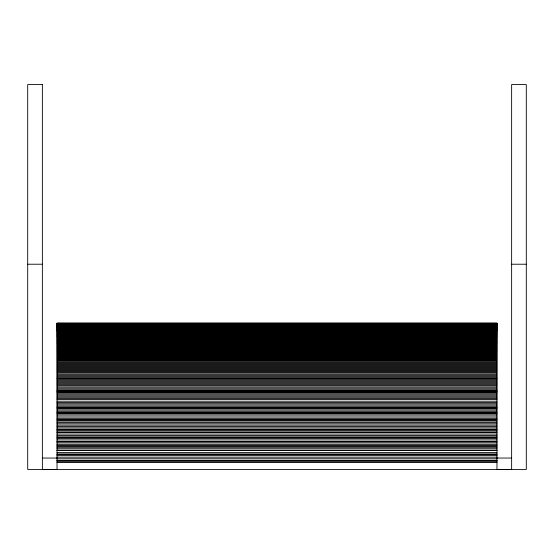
<?xml version="1.0" encoding="UTF-8"?>
<svg xmlns="http://www.w3.org/2000/svg" width="554" height="554" viewBox="0 0 554 554"><rect width="100%" height="100%" fill="white"/><g stroke="black" fill="none" stroke-linecap="round" stroke-linejoin="round"><path stroke-width="0.83" d="M27.7 264.223L42.367 264.223M511.633 264.223L526.3 264.223M57.027 323.252L496.973 323.252M57.027 323.377L496.973 323.377M57.027 323.501L496.973 323.501M57.027 323.633L496.973 323.633M57.027 323.758L496.973 323.758M57.027 323.882L496.973 323.882M57.027 324.014L496.973 324.014M496.973 324.138L57.027 324.242L496.973 324.263M57.027 324.485L496.973 324.485M57.027 324.727L496.973 324.727M57.027 324.976L496.973 324.976M57.027 325.219L496.973 325.219M57.027 325.461L496.973 325.461M57.027 325.704L496.973 325.704M57.027 325.953L496.973 325.953M57.027 326.195L496.973 326.195M57.027 326.438L496.973 326.438M57.027 326.687L496.973 326.687M57.027 326.867L496.973 326.867M57.027 326.929L496.973 326.929M57.027 327.227L496.973 327.227M57.027 327.587L496.973 327.587M57.027 327.954L496.973 327.954M57.027 328.314L496.973 328.314M57.027 328.674L496.973 328.674M57.027 329.034L496.973 329.034M57.027 329.395L496.973 329.395M57.027 329.762L496.973 329.762M57.027 330.122L496.973 330.122M57.027 330.482L496.973 330.482M57.027 330.842L496.973 330.842M57.027 331.001L496.973 331.001M57.027 331.479L496.973 331.479M57.027 331.957L496.973 331.957M57.027 332.435L496.973 332.435M57.027 332.912L496.973 332.912M57.027 333.39L496.973 333.39M57.027 333.868L496.973 333.868M57.027 334.346L496.973 334.346M57.027 334.824L496.973 334.824M57.027 335.302L496.973 335.302M57.027 335.779L496.973 335.779M57.027 336.257L496.973 336.257M57.027 336.631L496.973 336.631M57.027 337.227L496.973 337.227M57.027 337.815L496.973 337.815M57.027 338.411L496.973 338.411M57.027 339.006L496.973 339.006M57.027 339.602L496.973 339.602M57.027 340.191L496.973 340.191M57.027 340.786L496.973 340.786M57.027 341.382L496.973 341.382M57.027 341.97L496.973 341.97M57.027 342.566L496.973 342.566M57.027 343.161L496.973 343.161M57.027 343.75L496.973 343.75M57.027 344.456L496.973 344.456M57.027 345.17L496.973 345.17M57.027 345.876L496.973 345.876M57.027 346.582L496.973 346.582M57.027 347.296L496.973 347.296M57.027 348.002L496.973 348.002M57.027 348.708L496.973 348.708M57.027 349.422L496.973 349.422M57.027 350.128L496.973 350.128M57.027 350.834L496.973 350.834M57.027 351.541L496.973 351.541M57.027 352.351L496.973 352.351M57.027 353.175L496.973 353.175M57.027 353.992L496.973 353.992M57.027 354.816L496.973 354.816M57.027 355.64L496.973 355.64M57.027 356.457L496.973 356.457M57.027 357.282L496.973 357.282M57.027 358.106L496.973 358.106M57.027 358.93L496.973 358.93M57.027 359.747L496.973 359.747M57.027 360.571L496.973 360.571M57.027 361.395L496.973 361.395M57.027 362.413L496.973 362.413M57.027 363.348L496.973 363.348M57.027 364.283L496.973 364.283M57.027 365.218L496.973 365.218M57.027 366.152L496.973 366.152M57.027 367.087L496.973 367.087M57.027 368.022L496.973 368.022M57.027 368.957L496.973 368.957M57.027 369.892L496.973 369.892M57.027 370.82L496.973 370.82M57.027 371.755L496.973 371.755M57.027 372.69L496.973 372.69M57.027 373.922L496.973 373.922M57.027 374.968L496.973 374.968M57.027 376.014L496.973 376.014M57.027 377.059L496.973 377.059M57.027 378.105L496.973 378.105M57.027 378.617L496.973 378.617M57.027 379.151L496.973 379.151M57.027 380.196L496.973 380.196M57.027 381.242L496.973 381.242M57.027 382.288L496.973 382.288M57.027 383.333L496.973 383.333M57.027 384.379L496.973 384.379M57.027 385.425L496.973 385.425M57.027 386.865L496.973 386.865M57.027 388.022L496.973 388.022M57.027 389.178L496.973 389.178M57.027 390.328L496.973 390.328M57.027 390.792L496.973 390.792M57.027 391.484L496.973 391.484M57.027 391.948L496.973 391.948M57.027 392.641L496.973 392.641M57.027 393.79L496.973 393.79M57.027 394.947L496.973 394.947M57.027 396.103L496.973 396.103M57.027 397.253L496.973 397.253M57.027 398.409L496.973 398.409M57.027 399.566L496.973 399.566M57.027 401.214L496.973 401.214M57.027 402.481L496.973 402.481M57.027 403.741L496.973 403.741M57.027 405.002L496.973 405.002M57.027 406.262L496.973 406.262M57.027 407.522L496.973 407.522M57.027 407.938L496.973 407.938M57.027 408.79L496.973 408.79M57.027 410.05L496.973 410.05M57.027 411.31L496.973 411.31M57.027 412.571L496.973 412.571M57.027 412.986L496.973 412.986M57.027 413.831L496.973 413.831M57.027 415.091L496.973 415.091M57.027 416.954L496.973 416.954M57.027 418.318L496.973 418.318M57.027 419.69L496.973 419.69M57.027 420.057L496.973 420.057M57.027 421.054L496.973 421.054M57.027 422.418L496.973 422.418M57.027 423.789L496.973 423.789M57.027 425.153L496.973 425.153M57.027 426.518L496.973 426.518M57.027 427.889L496.973 427.889M57.027 429.253L496.973 429.253M57.027 429.62L496.973 429.62M57.027 430.624L496.973 430.624M57.027 431.988L496.973 431.988M57.027 432.355L496.973 432.355M57.027 434.052L496.973 434.052M57.027 435.52L496.973 435.52M57.027 436.988L496.973 436.988M57.027 437.307L496.973 437.307M57.027 438.456L496.973 438.456M57.027 439.931L496.973 439.931M57.027 441.399L496.973 441.399M57.027 441.718L496.973 441.718M57.027 442.868L496.973 442.868M57.027 444.336L496.973 444.336M57.027 445.811L496.973 445.811M57.027 446.129L496.973 446.129M57.027 447.279L496.973 447.279M57.027 448.747L496.973 448.747M57.027 450.215L496.973 450.215M57.027 450.541L496.973 450.541M57.027 452.479L496.973 452.479M57.027 454.051L496.973 454.051M57.027 454.322L496.973 454.322M57.027 455.617L496.973 455.617M57.027 457.189L496.973 457.189M42.367 458.047L57.027 458.047M496.973 458.047L511.633 458.047M57.027 458.76L496.973 458.76M57.027 460.332L496.973 460.332M57.027 460.603L496.973 460.603M57.027 461.904L496.973 461.904M57.027 462.174L496.973 462.174M42.367 84.575L27.7 84.575L27.7 469.425L526.3 469.425L526.3 84.575L511.633 84.575L511.633 469.425L496.973 469.411L496.973 323.127L57.027 323.127L57.027 469.411L42.367 469.425L42.367 84.575"/></g></svg>
